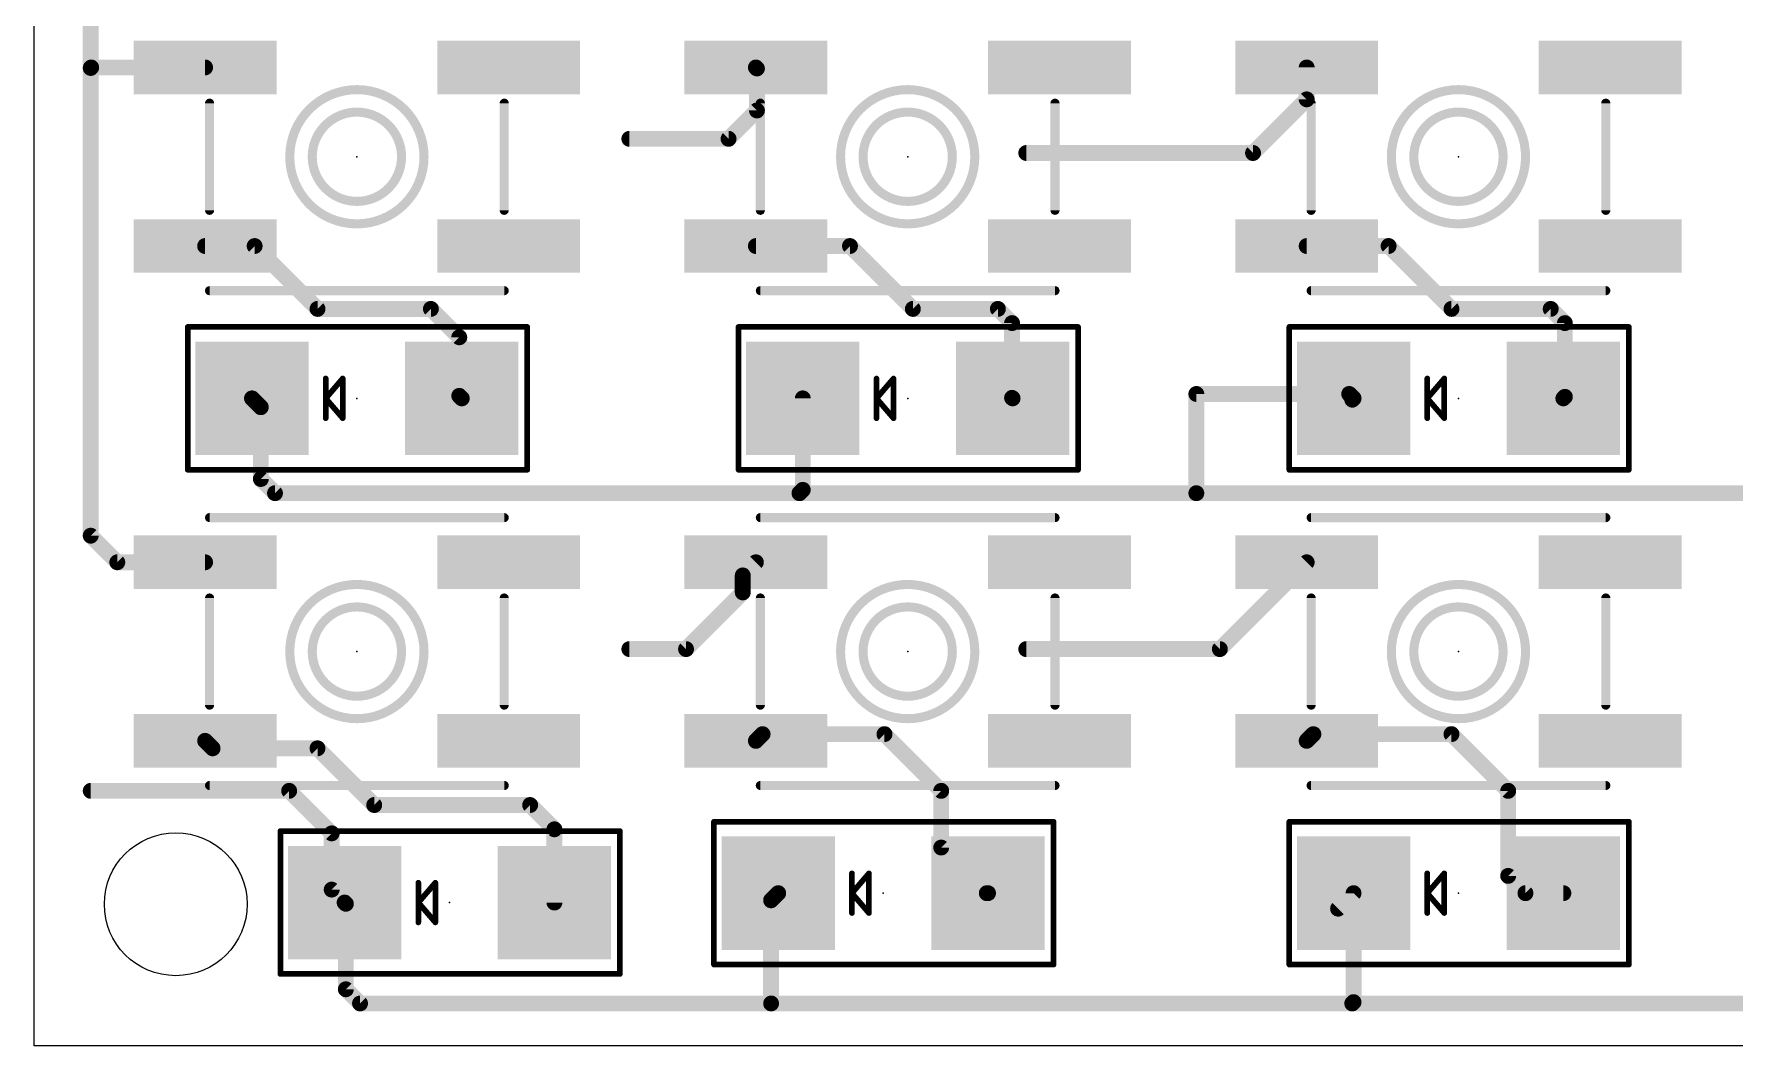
# Model space of a CAD drawing. Extents: x -38 to 38, y -89 to 89.
# Drawn here: x -38.1 to 0, y -88.9 to -66.23 of the extents above; entities that cross this region are included whole.
import ezdxf

# ---------------------------------------------------------------- set-up
doc = ezdxf.new("R2010")
doc.units = 0
for name, color, linetype in [('1', 22, 'CONTINUOUS'), ('20', 7, 'CONTINUOUS'), ('21', 253, 'CONTINUOUS'), ('23', 7, 'CONTINUOUS')]:
    doc.layers.add(name, color=color, linetype=linetype)

# ---------------------------------------------------------------- blocks, each defined once
blk = doc.blocks.new('RECT')
blk.add_solid([(-0.5, -0.5), (0.5, -0.5), (-0.5, 0.5), (0.5, 0.5)])

msp = doc.modelspace()

# ---------------------------------------------------------------- linework, layer by layer
at = {"layer": '1', "const_width": 0.3556}
for points in [[(-36.83, -66.9925), (-36.83, -55.88)], [(-36.8191, -66.9816), (-36.83, -66.9925)], [(-36.83, -77.47), (-36.83, -66.9925)], [(-34.2679, -66.9816), (-36.8191, -66.9816)], [(-21.9075, -67.0049), (-21.9308, -66.9816)], [(-21.9075, -67.945), (-21.9075, -67.0049)], [(-9.5936, -66.9816), (-9.5936, -67.6961)], [(-22.5425, -68.58), (-21.9075, -67.945)], [(-9.5936, -67.6961), (-10.795, -68.8975)], [(-24.765, -68.58), (-22.5425, -68.58)], [(-15.875, -68.8975), (-10.795, -68.8975)], [(-34.2679, -70.9816), (-33.1584, -70.9816)], [(-33.1584, -70.9816), (-31.75, -72.39)], [(-21.9308, -70.9816), (-19.8234, -70.9816)], [(-19.8234, -70.9816), (-18.415, -72.39)], [(-9.5936, -70.9816), (-7.7584, -70.9816)], [(-7.7584, -70.9816), (-6.35, -72.39)], [(-31.75, -72.39), (-29.21, -72.39)], [(-29.21, -72.39), (-28.575, -73.025)], [(-18.415, -72.39), (-16.51, -72.39)], [(-16.51, -72.39), (-16.1925, -72.7075)], [(-6.35, -72.39), (-4.1275, -72.39)], [(-4.1275, -72.39), (-3.81, -72.7075)], [(-16.1925, -72.7075), (-16.1925, -74.3824)], [(-3.81, -72.7075), (-3.81, -74.3594)], [(-28.575, -73.025), (-28.575, -74.337)], [(-33.02, -74.591), (-33.2174, -74.3936)], [(-28.575, -74.337), (-28.5184, -74.3936)], [(-20.8803, -74.3936), (-20.8803, -76.4428)], [(-16.1925, -74.3824), (-16.1813, -74.3936)], [(-12.065, -74.295), (-8.6417, -74.295)], [(-12.065, -74.295), (-12.065, -76.5175)], [(-8.6417, -74.295), (-8.5431, -74.3936)], [(-8.5725, -74.4229), (-8.5431, -74.3936)], [(-3.81, -74.3594), (-3.8441, -74.3936)], [(-33.02, -76.2), (-33.02, -74.591)], [(-32.7025, -76.5175), (-33.02, -76.2)], [(-20.955, -76.5175), (-32.7025, -76.5175)], [(-20.8803, -76.4428), (-20.955, -76.5175)], [(-12.065, -76.5175), (-20.955, -76.5175)], [(3.81, -76.5175), (-12.065, -76.5175)], [(-36.2348, -78.0652), (-36.83, -77.47)], [(-34.2679, -78.0652), (-36.2348, -78.0652)], [(-22.225, -78.3594), (-21.9308, -78.0652)], [(-11.5384, -80.01), (-9.5936, -78.0652)], [(-22.225, -78.74), (-22.225, -78.3594)], [(-23.495, -80.01), (-22.225, -78.74)], [(-24.765, -80.01), (-23.495, -80.01)], [(-15.875, -80.01), (-11.5384, -80.01)], [(-34.1006, -82.2325), (-34.2679, -82.0652)], [(-21.7806, -81.915), (-21.9308, -82.0652)], [(-19.05, -81.915), (-21.7806, -81.915)], [(-17.78, -83.185), (-19.05, -81.915)], [(-9.4434, -81.915), (-9.5936, -82.0652)], [(-6.35, -81.915), (-9.4434, -81.915)], [(-5.08, -83.185), (-6.35, -81.915)], [(-31.75, -82.2325), (-34.1006, -82.2325)], [(-30.48, -83.5025), (-31.75, -82.2325)], [(-36.83, -83.185), (-32.385, -83.185)], [(-32.385, -83.185), (-31.4325, -84.1375)], [(-17.78, -84.455), (-17.78, -83.185)], [(-5.08, -85.09), (-5.08, -83.185)], [(-26.9875, -83.5025), (-30.48, -83.5025)], [(-26.4434, -84.0466), (-26.9875, -83.5025)], [(-31.4325, -84.1375), (-31.4325, -85.3971)], [(-26.4434, -85.6872), (-26.4434, -84.0466)], [(-16.7578, -85.4772), (-17.78, -84.455)], [(-4.6928, -85.4772), (-5.08, -85.09)], [(-31.4325, -85.3971), (-31.1424, -85.6872)], [(-21.59, -85.6369), (-21.4303, -85.4772)], [(-16.7313, -85.4772), (-16.7578, -85.4772)], [(-8.89, -85.8241), (-8.5431, -85.4772)], [(-8.5431, -85.4772), (-8.5431, -87.9181)], [(-3.8441, -85.4772), (-4.6928, -85.4772)], [(-31.115, -85.7146), (-31.1424, -85.6872)], [(-31.115, -87.63), (-31.115, -85.7146)], [(-21.59, -85.6369), (-21.59, -87.9475)], [(-30.7975, -87.9475), (-31.115, -87.63)], [(-21.59, -87.9475), (-30.7975, -87.9475)], [(-8.5725, -87.9475), (-21.59, -87.9475)], [(-8.5431, -87.9181), (-8.5725, -87.9475)], [(3.175, -87.9475), (-8.5725, -87.9475)]]:
    msp.add_lwpolyline(points, dxfattribs=at)
at = {"layer": '1', "const_width": 0.1778}
for points in [[(-36.8929, -66.9296, 1), (-36.7671, -67.0554)], [(-36.7411, -66.9925, 1), (-36.9189, -66.9925)], [(-36.9189, -66.9925, 1), (-36.7411, -66.9925)], [(-36.8191, -66.8927, 1), (-36.8191, -67.0705)], [(-36.7562, -67.0444, 1), (-36.8819, -66.9187)], [(-34.2679, -67.0705, 1), (-34.2679, -66.8927)], [(-21.8679, -66.9187, 1), (-21.9936, -67.0444)], [(-21.8186, -67.0049, 1), (-21.9964, -67.0049)], [(-21.9704, -67.0677, 1), (-21.8446, -66.942)], [(-9.5047, -66.9816, 1), (-9.6825, -66.9816)], [(-21.8446, -68.0079, 1), (-21.9704, -67.8821)], [(-9.6825, -67.6961, 1), (-9.5047, -67.6961)], [(-9.5308, -67.759, 1), (-9.6565, -67.6333)], [(-21.9964, -67.945, 1), (-21.8186, -67.945)], [(-24.765, -68.4911, 1), (-24.765, -68.6689)], [(-22.6054, -68.5171, 1), (-22.4796, -68.6429)], [(-22.5425, -68.6689, 1), (-22.5425, -68.4911)], [(-15.875, -68.8086, 1), (-15.875, -68.9864)], [(-10.8579, -68.8346, 1), (-10.7321, -68.9604)], [(-10.795, -68.9864, 1), (-10.795, -68.8086)], [(-34.2679, -70.8927, 1), (-34.2679, -71.0705)], [(-33.0956, -70.9187, 1), (-33.2213, -71.0444)], [(-33.1584, -71.0705, 1), (-33.1584, -70.8927)], [(-21.9308, -70.8927, 1), (-21.9308, -71.0705)], [(-19.7606, -70.9187, 1), (-19.8863, -71.0444)], [(-19.8234, -71.0705, 1), (-19.8234, -70.8927)], [(-9.5936, -70.8927, 1), (-9.5936, -71.0705)], [(-7.6956, -70.9187, 1), (-7.8213, -71.0444)], [(-7.7584, -71.0705, 1), (-7.7584, -70.8927)], [(-31.75, -72.3011, 1), (-31.75, -72.4789)], [(-31.8129, -72.4529, 1), (-31.6871, -72.3271)], [(-29.1471, -72.3271, 1), (-29.2729, -72.4529)], [(-29.21, -72.4789, 1), (-29.21, -72.3011)], [(-18.415, -72.3011, 1), (-18.415, -72.4789)], [(-18.4779, -72.4529, 1), (-18.3521, -72.3271)], [(-16.4471, -72.3271, 1), (-16.5729, -72.4529)], [(-16.51, -72.4789, 1), (-16.51, -72.3011)], [(-6.35, -72.3011, 1), (-6.35, -72.4789)], [(-6.4129, -72.4529, 1), (-6.2871, -72.3271)], [(-4.0646, -72.3271, 1), (-4.1904, -72.4529)], [(-4.1275, -72.4789, 1), (-4.1275, -72.3011)], [(-16.1036, -72.7075, 1), (-16.2814, -72.7075)], [(-16.2554, -72.7704, 1), (-16.1296, -72.6446)], [(-3.7211, -72.7075, 1), (-3.8989, -72.7075)], [(-3.8729, -72.7704, 1), (-3.7471, -72.6446)], [(-28.4861, -73.025, 1), (-28.6639, -73.025)], [(-28.6379, -73.0879, 1), (-28.5121, -72.9621)], [(-33.1546, -74.3307, 1), (-33.2803, -74.4564)], [(-28.5121, -74.2741, 1), (-28.6379, -74.3999)], [(-28.6639, -74.337, 1), (-28.4861, -74.337)], [(-28.5813, -74.4564, 1), (-28.4556, -74.3307)], [(-20.7914, -74.3936, 1), (-20.9692, -74.3936)], [(-16.1296, -74.3195, 1), (-16.2554, -74.4452)], [(-16.2814, -74.3824, 1), (-16.1036, -74.3824)], [(-16.2441, -74.4564, 1), (-16.1184, -74.3307)], [(-12.065, -74.2061, 1), (-12.065, -74.3839)], [(-11.9761, -74.295, 1), (-12.1539, -74.295)], [(-8.5789, -74.2321, 1), (-8.7046, -74.3579)], [(-8.6354, -74.3601, 1), (-8.5096, -74.4858)], [(-8.6417, -74.3839, 1), (-8.6417, -74.2061)], [(-8.4803, -74.4564, 1), (-8.606, -74.3307)], [(-8.606, -74.4564, 1), (-8.4803, -74.3307)], [(-3.907, -74.3307, 1), (-3.7813, -74.4564)], [(-3.8989, -74.3594, 1), (-3.7211, -74.3594)], [(-3.7471, -74.4223, 1), (-3.8729, -74.2966)], [(-32.9311, -74.591, 1), (-33.1089, -74.591)], [(-33.0829, -74.6539, 1), (-32.9571, -74.5281)], [(-32.9571, -76.1371, 1), (-33.0829, -76.2629)], [(-33.1089, -76.2, 1), (-32.9311, -76.2)], [(-32.7025, -76.4286, 1), (-32.7025, -76.6064)], [(-32.7654, -76.5804, 1), (-32.6396, -76.4546)], [(-21.0179, -76.4546, 1), (-20.8921, -76.5804)], [(-20.955, -76.4286, 1), (-20.955, -76.6064)], [(-20.9692, -76.4428, 1), (-20.7914, -76.4428)], [(-20.955, -76.6064, 1), (-20.955, -76.4286)], [(-20.8174, -76.5056, 1), (-20.9431, -76.3799)], [(-12.065, -76.4286, 1), (-12.065, -76.6064)], [(-12.1539, -76.5175, 1), (-11.9761, -76.5175)], [(-12.065, -76.6064, 1), (-12.065, -76.4286)], [(-36.7671, -77.4071, 1), (-36.8929, -77.5329)], [(-36.9189, -77.47, 1), (-36.7411, -77.47)], [(-36.2348, -77.9763, 1), (-36.2348, -78.1541)], [(-36.2976, -78.1281, 1), (-36.1719, -78.0024)], [(-34.2679, -78.1541, 1), (-34.2679, -77.9763)], [(-21.8679, -78.1281, 1), (-21.9936, -78.0024)], [(-9.5308, -78.1281, 1), (-9.6565, -78.0024)], [(-22.1361, -78.3594, 1), (-22.3139, -78.3594)], [(-22.2879, -78.2966, 1), (-22.1621, -78.4223)], [(-22.3139, -78.74, 1), (-22.1361, -78.74)], [(-22.1621, -78.8029, 1), (-22.2879, -78.6771)], [(-24.765, -79.9211, 1), (-24.765, -80.0989)], [(-23.5579, -79.9471, 1), (-23.4321, -80.0729)], [(-23.495, -80.0989, 1), (-23.495, -79.9211)], [(-15.875, -79.9211, 1), (-15.875, -80.0989)], [(-11.6013, -79.9471, 1), (-11.4756, -80.0729)], [(-11.5384, -80.0989, 1), (-11.5384, -79.9211)], [(-34.2051, -82.0024, 1), (-34.3308, -82.1281)], [(-21.9936, -82.0024, 1), (-21.8679, -82.1281)], [(-21.7806, -81.8261, 1), (-21.7806, -82.0039)], [(-21.7177, -81.9779, 1), (-21.8434, -81.8521)], [(-18.9871, -81.8521, 1), (-19.1129, -81.9779)], [(-19.05, -82.0039, 1), (-19.05, -81.8261)], [(-9.6565, -82.0024, 1), (-9.5308, -82.1281)], [(-9.4434, -81.8261, 1), (-9.4434, -82.0039)], [(-9.3806, -81.9779, 1), (-9.5063, -81.8521)], [(-6.2871, -81.8521, 1), (-6.4129, -81.9779)], [(-6.35, -82.0039, 1), (-6.35, -81.8261)], [(-34.1006, -82.1436, 1), (-34.1006, -82.3214)], [(-34.1635, -82.2954, 1), (-34.0378, -82.1696)], [(-31.6871, -82.1696, 1), (-31.8129, -82.2954)], [(-31.75, -82.3214, 1), (-31.75, -82.1436)], [(-36.83, -83.0961, 1), (-36.83, -83.2739)], [(-32.3221, -83.1221, 1), (-32.4479, -83.2479)], [(-32.385, -83.2739, 1), (-32.385, -83.0961)], [(-17.6911, -83.185, 1), (-17.8689, -83.185)], [(-17.8429, -83.2479, 1), (-17.7171, -83.1221)], [(-4.9911, -83.185, 1), (-5.1689, -83.185)], [(-5.1429, -83.2479, 1), (-5.0171, -83.1221)], [(-30.48, -83.4136, 1), (-30.48, -83.5914)], [(-30.5429, -83.5654, 1), (-30.4171, -83.4396)], [(-26.9246, -83.4396, 1), (-27.0504, -83.5654)], [(-26.9875, -83.5914, 1), (-26.9875, -83.4136)], [(-31.3436, -84.1375, 1), (-31.5214, -84.1375)], [(-31.4954, -84.2004, 1), (-31.3696, -84.0746)], [(-26.3545, -84.0466, 1), (-26.5323, -84.0466)], [(-26.5063, -84.1094, 1), (-26.3806, -83.9837)], [(-17.7171, -84.3921, 1), (-17.8429, -84.5179)], [(-17.8689, -84.455, 1), (-17.6911, -84.455)], [(-5.0171, -85.0271, 1), (-5.1429, -85.1529)], [(-31.3696, -85.3343, 1), (-31.4954, -85.46)], [(-31.5214, -85.3971, 1), (-31.3436, -85.3971)], [(-21.3674, -85.5401, 1), (-21.4931, -85.4144)], [(-16.7578, -85.3883, 1), (-16.7578, -85.5661)], [(-16.8206, -85.5401, 1), (-16.6949, -85.4144)], [(-16.7313, -85.5661, 1), (-16.7313, -85.3883)], [(-8.4542, -85.4772, 1), (-8.632, -85.4772)], [(-8.4803, -85.5401, 1), (-8.606, -85.4144)], [(-5.1689, -85.09, 1), (-4.9911, -85.09)], [(-4.6928, -85.3883, 1), (-4.6928, -85.5661)], [(-4.7556, -85.5401, 1), (-4.6299, -85.4144)], [(-3.8441, -85.5661, 1), (-3.8441, -85.3883)], [(-31.0796, -85.6244, 1), (-31.2053, -85.7501)], [(-31.2053, -85.7501, 1), (-31.0796, -85.6244)], [(-31.0261, -85.7146, 1), (-31.2039, -85.7146)], [(-31.1779, -85.7775, 1), (-31.0521, -85.6518)], [(-26.5323, -85.6872, 1), (-26.3545, -85.6872)], [(-21.5011, -85.6369, 1), (-21.6789, -85.6369)], [(-21.6529, -85.5741, 1), (-21.5271, -85.6998)], [(-8.9529, -85.7612, 1), (-8.8271, -85.8869)], [(-31.0521, -87.5671, 1), (-31.1779, -87.6929)], [(-31.2039, -87.63, 1), (-31.0261, -87.63)], [(-30.7975, -87.8586, 1), (-30.7975, -88.0364)], [(-30.8604, -88.0104, 1), (-30.7346, -87.8846)], [(-21.59, -87.8586, 1), (-21.59, -88.0364)], [(-21.6789, -87.9475, 1), (-21.5011, -87.9475)], [(-21.59, -88.0364, 1), (-21.59, -87.8586)], [(-8.6354, -87.8846, 1), (-8.5096, -88.0104)], [(-8.5725, -87.8586, 1), (-8.5725, -88.0364)], [(-8.632, -87.9181, 1), (-8.4542, -87.9181)], [(-8.4803, -87.981, 1), (-8.606, -87.8553)], [(-8.5725, -88.0364, 1), (-8.5725, -87.8586)]]:
    msp.add_lwpolyline(points, format="xyb", dxfattribs=at)
at = {"layer": '20'}
for p, q in [((-38.1, -88.9), (-38.1, 88.9)), ((38.1, -88.9), (-38.1, -88.9))]:
    msp.add_line(p, q, dxfattribs=at)
msp.add_circle((-34.925, -85.725), 1.6, dxfattribs=at)
at = {"layer": '21'}
for points, const_width in [([(-30.8679, -70.4849, 1), (-30.8679, -67.4783, 1), (-30.8679, -70.4849)], 0.2032), ([(-18.5308, -70.4849, 1), (-18.5308, -67.4783, 1), (-18.5308, -70.4849)], 0.2032), ([(-6.1936, -70.4849, 1), (-6.1936, -67.4783, 1), (-6.1936, -70.4849)], 0.2032), ([(-34.1171, -67.7816, 1), (-34.2187, -67.7816)], 0.1016), ([(-27.5171, -67.7816, 1), (-27.6187, -67.7816)], 0.1016), ([(-21.78, -67.7816, 1), (-21.8816, -67.7816)], 0.1016), ([(-15.18, -67.7816, 1), (-15.2816, -67.7816)], 0.1016), ([(-9.4428, -67.7816, 1), (-9.5444, -67.7816)], 0.1016), ([(-2.8428, -67.7816, 1), (-2.9444, -67.7816)], 0.1016), ([(-30.8679, -69.9816, 1), (-30.8679, -67.9816, 1), (-30.8679, -69.9816)], 0.2032), ([(-18.5308, -69.9816, 1), (-18.5308, -67.9816, 1), (-18.5308, -69.9816)], 0.2032), ([(-6.1936, -69.9816, 1), (-6.1936, -67.9816, 1), (-6.1936, -69.9816)], 0.2032), ([(-34.2187, -70.1816, 1), (-34.1171, -70.1816)], 0.1016), ([(-27.6187, -70.1816, 1), (-27.5171, -70.1816)], 0.1016), ([(-21.8816, -70.1816, 1), (-21.78, -70.1816)], 0.1016), ([(-15.2816, -70.1816, 1), (-15.18, -70.1816)], 0.1016), ([(-9.5444, -70.1816, 1), (-9.4428, -70.1816)], 0.1016), ([(-2.9444, -70.1816, 1), (-2.8428, -70.1816)], 0.1016), ([(-34.1679, -71.9308, 1), (-34.1679, -72.0324)], 0.1016), ([(-27.5679, -72.0324, 1), (-27.5679, -71.9308)], 0.1016), ([(-21.8308, -71.9308, 1), (-21.8308, -72.0324)], 0.1016), ([(-15.2308, -72.0324, 1), (-15.2308, -71.9308)], 0.1016), ([(-9.4936, -71.9308, 1), (-9.4936, -72.0324)], 0.1016), ([(-2.8936, -72.0324, 1), (-2.8936, -71.9308)], 0.1016), ([(-34.6569, -72.7618, 1), (-34.6569, -72.8253)], 0.0635), ([(-34.6252, -72.7936, 1), (-34.6887, -72.7936)], 0.0635), ([(-27.0202, -72.7936, 1), (-27.0837, -72.7936)], 0.0635), ([(-27.0519, -72.8253, 1), (-27.0519, -72.7618)], 0.0635), ([(-22.3198, -72.7618, 1), (-22.3198, -72.8253)], 0.0635), ([(-22.288, -72.7936, 1), (-22.3515, -72.7936)], 0.0635), ([(-14.683, -72.7936, 1), (-14.7465, -72.7936)], 0.0635), ([(-14.7148, -72.8253, 1), (-14.7148, -72.7618)], 0.0635), ([(-9.9826, -72.7618, 1), (-9.9826, -72.8253)], 0.0635), ([(-9.9509, -72.7936, 1), (-10.0144, -72.7936)], 0.0635), ([(-2.3459, -72.7936, 1), (-2.4094, -72.7936)], 0.0635), ([(-2.3776, -72.8253, 1), (-2.3776, -72.7618)], 0.0635), ([(-27.0202, -72.9996, 1), (-27.0837, -72.9996)], 0.0635), ([(-27.0202, -72.9996, 1), (-27.0837, -72.9996)], 0.0635), ([(-27.0837, -72.9996, 1), (-27.0202, -72.9996)], 0.0635), ([(-27.0837, -73.0571, 1), (-27.0202, -73.0571)], 0.0635), ([(-14.683, -72.9996, 1), (-14.7465, -72.9996)], 0.0635), ([(-14.683, -72.9996, 1), (-14.7465, -72.9996)], 0.0635), ([(-14.7465, -72.9996, 1), (-14.683, -72.9996)], 0.0635), ([(-14.7465, -73.0571, 1), (-14.683, -73.0571)], 0.0635), ([(-2.3459, -72.9996, 1), (-2.4094, -72.9996)], 0.0635), ([(-2.3459, -72.9996, 1), (-2.4094, -72.9996)], 0.0635), ([(-2.4094, -72.9996, 1), (-2.3459, -72.9996)], 0.0635), ([(-2.4094, -73.0571, 1), (-2.3459, -73.0571)], 0.0635), ([(-31.5347, -73.9491, 1), (-31.5982, -73.9491)], 0.0635), ([(-31.1537, -73.9491, 1), (-31.2172, -73.9491)], 0.0635), ([(-31.1613, -73.9697, 1), (-31.2095, -73.9284)], 0.0635), ([(-19.1975, -73.9491, 1), (-19.261, -73.9491)], 0.0635), ([(-18.8165, -73.9491, 1), (-18.88, -73.9491)], 0.0635), ([(-18.8242, -73.9697, 1), (-18.8724, -73.9284)], 0.0635), ([(-6.8604, -73.9491, 1), (-6.9239, -73.9491)], 0.0635), ([(-6.4794, -73.9491, 1), (-6.5429, -73.9491)], 0.0635), ([(-6.487, -73.9697, 1), (-6.5352, -73.9284)], 0.0635), ([(-31.5423, -74.3729, 1), (-31.5905, -74.4142)], 0.0635), ([(-31.5905, -74.3729, 1), (-31.5423, -74.4142)], 0.0635), ([(-19.2052, -74.3729, 1), (-19.2534, -74.4142)], 0.0635), ([(-19.2534, -74.3729, 1), (-19.2052, -74.4142)], 0.0635), ([(-6.868, -74.3729, 1), (-6.9162, -74.4142)], 0.0635), ([(-6.9162, -74.3729, 1), (-6.868, -74.4142)], 0.0635), ([(-31.5982, -74.8381, 1), (-31.5347, -74.8381)], 0.0635), ([(-31.2172, -74.8381, 1), (-31.1537, -74.8381)], 0.0635), ([(-31.2095, -74.8587, 1), (-31.1613, -74.8174)], 0.0635), ([(-19.261, -74.8381, 1), (-19.1975, -74.8381)], 0.0635), ([(-18.88, -74.8381, 1), (-18.8165, -74.8381)], 0.0635), ([(-18.8724, -74.8587, 1), (-18.8242, -74.8174)], 0.0635), ([(-6.9239, -74.8381, 1), (-6.8604, -74.8381)], 0.0635), ([(-6.5429, -74.8381, 1), (-6.4794, -74.8381)], 0.0635), ([(-6.5352, -74.8587, 1), (-6.487, -74.8174)], 0.0635), ([(-34.6252, -75.5396, 1), (-34.6887, -75.5396)], 0.0635), ([(-34.6252, -75.5396, 1), (-34.6887, -75.5396)], 0.0635), ([(-34.6887, -75.5396, 1), (-34.6252, -75.5396)], 0.0635), ([(-34.6887, -75.7876, 1), (-34.6252, -75.7876)], 0.0635), ([(-22.288, -75.5396, 1), (-22.3515, -75.5396)], 0.0635), ([(-22.288, -75.5396, 1), (-22.3515, -75.5396)], 0.0635), ([(-22.3515, -75.5396, 1), (-22.288, -75.5396)], 0.0635), ([(-22.3515, -75.7876, 1), (-22.288, -75.7876)], 0.0635), ([(-9.9509, -75.5396, 1), (-10.0144, -75.5396)], 0.0635), ([(-9.9509, -75.5396, 1), (-10.0144, -75.5396)], 0.0635), ([(-10.0144, -75.5396, 1), (-9.9509, -75.5396)], 0.0635), ([(-10.0144, -75.7876, 1), (-9.9509, -75.7876)], 0.0635), ([(-34.6569, -75.9618, 1), (-34.6569, -76.0253)], 0.0635), ([(-34.6887, -75.9936, 1), (-34.6252, -75.9936)], 0.0635), ([(-27.0837, -75.9936, 1), (-27.0202, -75.9936)], 0.0635), ([(-27.0519, -76.0253, 1), (-27.0519, -75.9618)], 0.0635), ([(-22.3198, -75.9618, 1), (-22.3198, -76.0253)], 0.0635), ([(-22.3515, -75.9936, 1), (-22.288, -75.9936)], 0.0635), ([(-14.7465, -75.9936, 1), (-14.683, -75.9936)], 0.0635), ([(-14.7148, -76.0253, 1), (-14.7148, -75.9618)], 0.0635), ([(-9.9826, -75.9618, 1), (-9.9826, -76.0253)], 0.0635), ([(-10.0144, -75.9936, 1), (-9.9509, -75.9936)], 0.0635), ([(-2.4094, -75.9936, 1), (-2.3459, -75.9936)], 0.0635), ([(-2.3776, -76.0253, 1), (-2.3776, -75.9618)], 0.0635), ([(-34.1679, -77.0144, 1), (-34.1679, -77.116)], 0.1016), ([(-27.5679, -77.116, 1), (-27.5679, -77.0144)], 0.1016), ([(-21.8308, -77.0144, 1), (-21.8308, -77.116)], 0.1016), ([(-15.2308, -77.116, 1), (-15.2308, -77.0144)], 0.1016), ([(-9.4936, -77.0144, 1), (-9.4936, -77.116)], 0.1016), ([(-2.8936, -77.116, 1), (-2.8936, -77.0144)], 0.1016), ([(-30.8679, -81.5685, 1), (-30.8679, -78.5619, 1), (-30.8679, -81.5685)], 0.2032), ([(-18.5308, -81.5685, 1), (-18.5308, -78.5619, 1), (-18.5308, -81.5685)], 0.2032), ([(-6.1936, -81.5685, 1), (-6.1936, -78.5619, 1), (-6.1936, -81.5685)], 0.2032), ([(-34.1171, -78.8652, 1), (-34.2187, -78.8652)], 0.1016), ([(-27.5171, -78.8652, 1), (-27.6187, -78.8652)], 0.1016), ([(-21.78, -78.8652, 1), (-21.8816, -78.8652)], 0.1016), ([(-15.18, -78.8652, 1), (-15.2816, -78.8652)], 0.1016), ([(-9.4428, -78.8652, 1), (-9.5444, -78.8652)], 0.1016), ([(-2.8428, -78.8652, 1), (-2.9444, -78.8652)], 0.1016), ([(-30.8679, -81.0652, 1), (-30.8679, -79.0652, 1), (-30.8679, -81.0652)], 0.2032), ([(-18.5308, -81.0652, 1), (-18.5308, -79.0652, 1), (-18.5308, -81.0652)], 0.2032), ([(-6.1936, -81.0652, 1), (-6.1936, -79.0652, 1), (-6.1936, -81.0652)], 0.2032), ([(-34.2187, -81.2652, 1), (-34.1171, -81.2652)], 0.1016), ([(-27.6187, -81.2652, 1), (-27.5171, -81.2652)], 0.1016), ([(-21.8816, -81.2652, 1), (-21.78, -81.2652)], 0.1016), ([(-15.2816, -81.2652, 1), (-15.18, -81.2652)], 0.1016), ([(-9.5444, -81.2652, 1), (-9.4428, -81.2652)], 0.1016), ([(-2.9444, -81.2652, 1), (-2.8428, -81.2652)], 0.1016), ([(-34.1679, -83.0144, 1), (-34.1679, -83.116)], 0.1016), ([(-27.5679, -83.116, 1), (-27.5679, -83.0144)], 0.1016), ([(-21.8308, -83.0144, 1), (-21.8308, -83.116)], 0.1016), ([(-15.2308, -83.116, 1), (-15.2308, -83.0144)], 0.1016), ([(-9.4936, -83.0144, 1), (-9.4936, -83.116)], 0.1016), ([(-2.8936, -83.116, 1), (-2.8936, -83.0144)], 0.1016), ([(-22.8698, -83.8455, 1), (-22.8698, -83.909)], 0.0635), ([(-22.838, -83.8772, 1), (-22.9015, -83.8772)], 0.0635), ([(-15.233, -83.8772, 1), (-15.2965, -83.8772)], 0.0635), ([(-15.2648, -83.909, 1), (-15.2648, -83.8455)], 0.0635), ([(-9.9509, -83.8772, 1), (-10.0144, -83.8772)], 0.0635), ([(-9.9826, -83.8455, 1), (-9.9826, -83.909)], 0.0635), ([(-2.3459, -83.8772, 1), (-2.4094, -83.8772)], 0.0635), ([(-2.3776, -83.909, 1), (-2.3776, -83.8455)], 0.0635), ([(-32.5502, -84.0872, 1), (-32.6137, -84.0872)], 0.0635), ([(-32.5819, -84.0555, 1), (-32.5819, -84.119)], 0.0635), ([(-24.9452, -84.0872, 1), (-25.0087, -84.0872)], 0.0635), ([(-24.9769, -84.119, 1), (-24.9769, -84.0555)], 0.0635), ([(-15.233, -84.0832, 1), (-15.2965, -84.0832)], 0.0635), ([(-15.233, -84.0832, 1), (-15.2965, -84.0832)], 0.0635), ([(-15.2965, -84.0832, 1), (-15.233, -84.0832)], 0.0635), ([(-15.2965, -84.1407, 1), (-15.233, -84.1407)], 0.0635), ([(-2.3459, -84.0832, 1), (-2.4094, -84.0832)], 0.0635), ([(-2.3459, -84.0832, 1), (-2.4094, -84.0832)], 0.0635), ([(-2.4094, -84.0832, 1), (-2.3459, -84.0832)], 0.0635), ([(-2.4094, -84.1407, 1), (-2.3459, -84.1407)], 0.0635), ([(-24.9452, -84.2932, 1), (-25.0087, -84.2932)], 0.0635), ([(-24.9452, -84.2932, 1), (-25.0087, -84.2932)], 0.0635), ([(-25.0087, -84.2932, 1), (-24.9452, -84.2932)], 0.0635), ([(-25.0087, -84.3507, 1), (-24.9452, -84.3507)], 0.0635), ([(-29.4597, -85.2427, 1), (-29.5232, -85.2427)], 0.0635), ([(-29.0787, -85.2427, 1), (-29.1422, -85.2427)], 0.0635), ([(-29.0863, -85.2634, 1), (-29.1345, -85.222)], 0.0635), ([(-19.7475, -85.0327, 1), (-19.811, -85.0327)], 0.0635), ([(-19.3665, -85.0327, 1), (-19.43, -85.0327)], 0.0635), ([(-19.3742, -85.0534, 1), (-19.4224, -85.012)], 0.0635), ([(-6.8604, -85.0327, 1), (-6.9239, -85.0327)], 0.0635), ([(-6.4794, -85.0327, 1), (-6.5429, -85.0327)], 0.0635), ([(-6.487, -85.0534, 1), (-6.5352, -85.012)], 0.0635), ([(-29.4673, -85.6665, 1), (-29.5155, -85.7079)], 0.0635), ([(-29.5155, -85.6665, 1), (-29.4673, -85.7079)], 0.0635), ([(-19.7552, -85.4565, 1), (-19.8034, -85.4979)], 0.0635), ([(-19.8034, -85.4565, 1), (-19.7552, -85.4979)], 0.0635), ([(-6.868, -85.4565, 1), (-6.9162, -85.4979)], 0.0635), ([(-6.9162, -85.4565, 1), (-6.868, -85.4979)], 0.0635), ([(-29.5232, -86.1317, 1), (-29.4597, -86.1317)], 0.0635), ([(-29.1422, -86.1317, 1), (-29.0787, -86.1317)], 0.0635), ([(-29.1345, -86.1524, 1), (-29.0863, -86.111)], 0.0635), ([(-19.811, -85.9217, 1), (-19.7475, -85.9217)], 0.0635), ([(-19.43, -85.9217, 1), (-19.3665, -85.9217)], 0.0635), ([(-19.4224, -85.9424, 1), (-19.3742, -85.901)], 0.0635), ([(-6.9239, -85.9217, 1), (-6.8604, -85.9217)], 0.0635), ([(-6.5429, -85.9217, 1), (-6.4794, -85.9217)], 0.0635), ([(-6.5352, -85.9424, 1), (-6.487, -85.901)], 0.0635), ([(-32.5502, -86.8332, 1), (-32.6137, -86.8332)], 0.0635), ([(-32.5502, -86.8332, 1), (-32.6137, -86.8332)], 0.0635), ([(-32.6137, -86.8332, 1), (-32.5502, -86.8332)], 0.0635), ([(-22.838, -86.6232, 1), (-22.9015, -86.6232)], 0.0635), ([(-22.838, -86.6232, 1), (-22.9015, -86.6232)], 0.0635), ([(-22.9015, -86.6232, 1), (-22.838, -86.6232)], 0.0635), ([(-22.9015, -86.8712, 1), (-22.838, -86.8712)], 0.0635), ([(-9.9509, -86.6232, 1), (-10.0144, -86.6232)], 0.0635), ([(-9.9509, -86.6232, 1), (-10.0144, -86.6232)], 0.0635), ([(-10.0144, -86.6232, 1), (-9.9509, -86.6232)], 0.0635), ([(-10.0144, -86.8712, 1), (-9.9509, -86.8712)], 0.0635), ([(-32.6137, -87.0812, 1), (-32.5502, -87.0812)], 0.0635), ([(-32.5819, -87.2555, 1), (-32.5819, -87.319)], 0.0635), ([(-24.9769, -87.319, 1), (-24.9769, -87.2555)], 0.0635), ([(-22.8698, -87.0455, 1), (-22.8698, -87.109)], 0.0635), ([(-22.9015, -87.0772, 1), (-22.838, -87.0772)], 0.0635), ([(-15.2965, -87.0772, 1), (-15.233, -87.0772)], 0.0635), ([(-15.2648, -87.109, 1), (-15.2648, -87.0455)], 0.0635), ([(-9.9826, -87.0455, 1), (-9.9826, -87.109)], 0.0635), ([(-10.0144, -87.0772, 1), (-9.9509, -87.0772)], 0.0635), ([(-2.4094, -87.0772, 1), (-2.3459, -87.0772)], 0.0635), ([(-2.3776, -87.109, 1), (-2.3776, -87.0455)], 0.0635), ([(-32.6137, -87.2872, 1), (-32.5502, -87.2872)], 0.0635), ([(-25.0087, -87.2872, 1), (-24.9452, -87.2872)], 0.0635)]:
    msp.add_lwpolyline(points, format="xyb", dxfattribs=dict(at, const_width=const_width))
for points, const_width in [([(-34.1679, -70.1816), (-34.1679, -67.7816)], 0.2032), ([(-27.5679, -67.7816), (-27.5679, -70.1816)], 0.2032), ([(-21.8308, -70.1816), (-21.8308, -67.7816)], 0.2032), ([(-15.2308, -67.7816), (-15.2308, -70.1816)], 0.2032), ([(-9.4936, -70.1816), (-9.4936, -67.7816)], 0.2032), ([(-2.8936, -67.7816), (-2.8936, -70.1816)], 0.2032), ([(-27.5679, -71.9816), (-34.1679, -71.9816)], 0.2032), ([(-15.2308, -71.9816), (-21.8308, -71.9816)], 0.2032), ([(-2.8936, -71.9816), (-9.4936, -71.9816)], 0.2032), ([(-34.6569, -75.5396), (-34.6569, -72.7936)], 0.127), ([(-34.6569, -72.7936), (-27.0519, -72.7936)], 0.127), ([(-27.0519, -72.7936), (-27.0519, -72.9996)], 0.127), ([(-22.3198, -75.5396), (-22.3198, -72.7936)], 0.127), ([(-22.3198, -72.7936), (-14.7148, -72.7936)], 0.127), ([(-14.7148, -72.7936), (-14.7148, -72.9996)], 0.127), ([(-9.9826, -75.5396), (-9.9826, -72.7936)], 0.127), ([(-9.9826, -72.7936), (-2.3776, -72.7936)], 0.127), ([(-2.3776, -72.7936), (-2.3776, -72.9996)], 0.127), ([(-27.0519, -72.9996), (-27.0519, -73.0571)], 0.127), ([(-27.0519, -72.9996), (-27.0519, -75.9936)], 0.127), ([(-14.7148, -72.9996), (-14.7148, -73.0571)], 0.127), ([(-14.7148, -72.9996), (-14.7148, -75.9936)], 0.127), ([(-2.3776, -72.9996), (-2.3776, -73.0571)], 0.127), ([(-2.3776, -72.9996), (-2.3776, -75.9936)], 0.127), ([(-31.1854, -73.9491), (-31.5664, -74.3936)], 0.127), ([(-31.5664, -74.8381), (-31.5664, -73.9491)], 0.127), ([(-31.1854, -74.8381), (-31.1854, -73.9491)], 0.127), ([(-18.8483, -73.9491), (-19.2293, -74.3936)], 0.127), ([(-19.2293, -74.8381), (-19.2293, -73.9491)], 0.127), ([(-18.8483, -74.8381), (-18.8483, -73.9491)], 0.127), ([(-6.5111, -73.9491), (-6.8921, -74.3936)], 0.127), ([(-6.8921, -74.8381), (-6.8921, -73.9491)], 0.127), ([(-6.5111, -74.8381), (-6.5111, -73.9491)], 0.127), ([(-31.5664, -74.3936), (-31.1854, -74.8381)], 0.127), ([(-19.2293, -74.3936), (-18.8483, -74.8381)], 0.127), ([(-6.8921, -74.3936), (-6.5111, -74.8381)], 0.127), ([(-34.6569, -75.7876), (-34.6569, -75.5396)], 0.127), ([(-34.6569, -75.9936), (-34.6569, -75.5396)], 0.127), ([(-22.3198, -75.7876), (-22.3198, -75.5396)], 0.127), ([(-22.3198, -75.9936), (-22.3198, -75.5396)], 0.127), ([(-9.9826, -75.7876), (-9.9826, -75.5396)], 0.127), ([(-9.9826, -75.9936), (-9.9826, -75.5396)], 0.127), ([(-27.0519, -75.9936), (-34.6569, -75.9936)], 0.127), ([(-14.7148, -75.9936), (-22.3198, -75.9936)], 0.127), ([(-2.3776, -75.9936), (-9.9826, -75.9936)], 0.127), ([(-34.1679, -77.0652), (-27.5679, -77.0652)], 0.2032), ([(-21.8308, -77.0652), (-15.2308, -77.0652)], 0.2032), ([(-9.4936, -77.0652), (-2.8936, -77.0652)], 0.2032), ([(-34.1679, -81.2652), (-34.1679, -78.8652)], 0.2032), ([(-27.5679, -78.8652), (-27.5679, -81.2652)], 0.2032), ([(-21.8308, -81.2652), (-21.8308, -78.8652)], 0.2032), ([(-15.2308, -78.8652), (-15.2308, -81.2652)], 0.2032), ([(-9.4936, -81.2652), (-9.4936, -78.8652)], 0.2032), ([(-2.8936, -78.8652), (-2.8936, -81.2652)], 0.2032), ([(-27.5679, -83.0652), (-34.1679, -83.0652)], 0.2032), ([(-15.2308, -83.0652), (-21.8308, -83.0652)], 0.2032), ([(-2.8936, -83.0652), (-9.4936, -83.0652)], 0.2032), ([(-22.8698, -86.6232), (-22.8698, -83.8772)], 0.127), ([(-22.8698, -83.8772), (-15.2648, -83.8772)], 0.127), ([(-15.2648, -83.8772), (-15.2648, -84.0832)], 0.127), ([(-9.9826, -86.6232), (-9.9826, -83.8772)], 0.127), ([(-9.9826, -83.8772), (-2.3776, -83.8772)], 0.127), ([(-2.3776, -83.8772), (-2.3776, -84.0832)], 0.127), ([(-32.5819, -86.8332), (-32.5819, -84.0872)], 0.127), ([(-32.5819, -84.0872), (-24.9769, -84.0872)], 0.127), ([(-24.9769, -84.0872), (-24.9769, -84.2932)], 0.127), ([(-15.2648, -84.0832), (-15.2648, -84.1407)], 0.127), ([(-15.2648, -84.0832), (-15.2648, -87.0772)], 0.127), ([(-2.3776, -84.0832), (-2.3776, -84.1407)], 0.127), ([(-2.3776, -84.0832), (-2.3776, -87.0772)], 0.127), ([(-24.9769, -84.2932), (-24.9769, -84.3507)], 0.127), ([(-24.9769, -84.2932), (-24.9769, -87.2872)], 0.127), ([(-29.1104, -85.2427), (-29.4914, -85.6872)], 0.127), ([(-29.4914, -86.1317), (-29.4914, -85.2427)], 0.127), ([(-29.1104, -86.1317), (-29.1104, -85.2427)], 0.127), ([(-19.3983, -85.0327), (-19.7793, -85.4772)], 0.127), ([(-19.7793, -85.9217), (-19.7793, -85.0327)], 0.127), ([(-19.3983, -85.9217), (-19.3983, -85.0327)], 0.127), ([(-6.5111, -85.0327), (-6.8921, -85.4772)], 0.127), ([(-6.8921, -85.9217), (-6.8921, -85.0327)], 0.127), ([(-6.5111, -85.9217), (-6.5111, -85.0327)], 0.127), ([(-29.4914, -85.6872), (-29.1104, -86.1317)], 0.127), ([(-19.7793, -85.4772), (-19.3983, -85.9217)], 0.127), ([(-6.8921, -85.4772), (-6.5111, -85.9217)], 0.127), ([(-32.5819, -87.0812), (-32.5819, -86.8332)], 0.127), ([(-32.5819, -87.2872), (-32.5819, -86.8332)], 0.127), ([(-22.8698, -86.8712), (-22.8698, -86.6232)], 0.127), ([(-22.8698, -87.0772), (-22.8698, -86.6232)], 0.127), ([(-9.9826, -86.8712), (-9.9826, -86.6232)], 0.127), ([(-9.9826, -87.0772), (-9.9826, -86.6232)], 0.127), ([(-24.9769, -87.2872), (-32.5819, -87.2872)], 0.127), ([(-15.2648, -87.0772), (-22.8698, -87.0772)], 0.127), ([(-2.3776, -87.0772), (-9.9826, -87.0772)], 0.127)]:
    msp.add_lwpolyline(points, dxfattribs=dict(at, const_width=const_width))
at = {"layer": '23'}
for p in [(-30.8679, -68.9816), (-18.5308, -68.9816), (-6.1936, -68.9816), (-30.8679, -74.3936), (-18.5308, -74.3936), (-6.1936, -74.3936), (-30.8679, -80.0652), (-18.5308, -80.0652), (-6.1936, -80.0652), (-28.7929, -85.6872), (-19.0808, -85.4772), (-6.1936, -85.4772)]:
    msp.add_point(p, dxfattribs=at)

# ---------------------------------------------------------------- block references
at = {"layer": '1'}
for p, xscale, yscale in [((-34.2679, -66.9816), 3.2, 1.2), ((-27.4679, -66.9816), 3.2, 1.2), ((-21.9308, -66.9816), 3.2, 1.2), ((-15.1308, -66.9816), 3.2, 1.2), ((-9.5936, -66.9816), 3.2, 1.2), ((-2.7936, -66.9816), 3.2, 1.2), ((-34.2679, -70.9816), 3.2, 1.2), ((-27.4679, -70.9816), 3.2, 1.2), ((-21.9308, -70.9816), 3.2, 1.2), ((-15.1308, -70.9816), 3.2, 1.2), ((-9.5936, -70.9816), 3.2, 1.2), ((-2.7936, -70.9816), 3.2, 1.2), ((-33.2174, -74.3936), 2.54, 2.54), ((-20.8803, -74.3936), 2.54, 2.54), ((-8.5431, -74.3936), 2.54, 2.54), ((-34.2679, -78.0652), 3.2, 1.2), ((-27.4679, -78.0652), 3.2, 1.2), ((-21.9308, -78.0652), 3.2, 1.2), ((-15.1308, -78.0652), 3.2, 1.2), ((-9.5936, -78.0652), 3.2, 1.2), ((-2.7936, -78.0652), 3.2, 1.2), ((-34.2679, -82.0652), 3.2, 1.2), ((-27.4679, -82.0652), 3.2, 1.2), ((-21.9308, -82.0652), 3.2, 1.2), ((-15.1308, -82.0652), 3.2, 1.2), ((-9.5936, -82.0652), 3.2, 1.2), ((-2.7936, -82.0652), 3.2, 1.2), ((-31.1424, -85.6872), 2.54, 2.54), ((-21.4303, -85.4772), 2.54, 2.54), ((-8.5431, -85.4772), 2.54, 2.54)]:
    msp.add_blockref('RECT', p, dxfattribs=dict(at, xscale=xscale, yscale=yscale))
at = {"layer": '1', "xscale": 2.54, "yscale": 2.54, "rotation": 180}
for p in [(-28.5184, -74.3936), (-16.1813, -74.3936), (-3.8441, -74.3936), (-26.4434, -85.6872), (-16.7313, -85.4772), (-3.8441, -85.4772)]:
    msp.add_blockref('RECT', p, dxfattribs=at)

doc.saveas('drawing.dxf')
